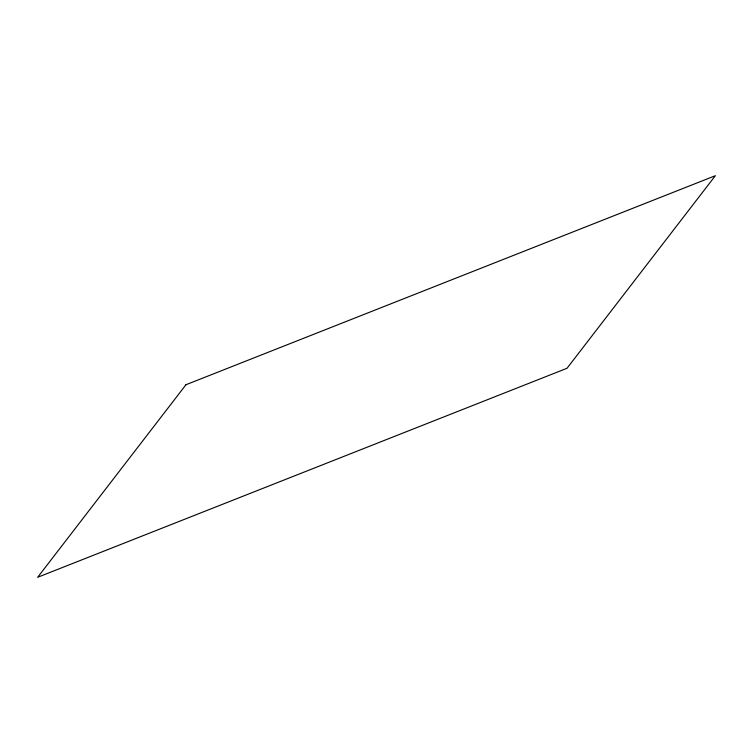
<?xml version="1.0" encoding="UTF-8"?>
<svg xmlns="http://www.w3.org/2000/svg" width="753" height="753" viewBox="0 0 753 753"><rect width="100%" height="100%" fill="white"/><g stroke="black" fill="none" stroke-linecap="round" stroke-linejoin="round"><path stroke-width="1.13" d="M185.972 384.727L37.65 577.297L567.028 368.273L715.35 175.703L185.972 384.727"/></g></svg>
